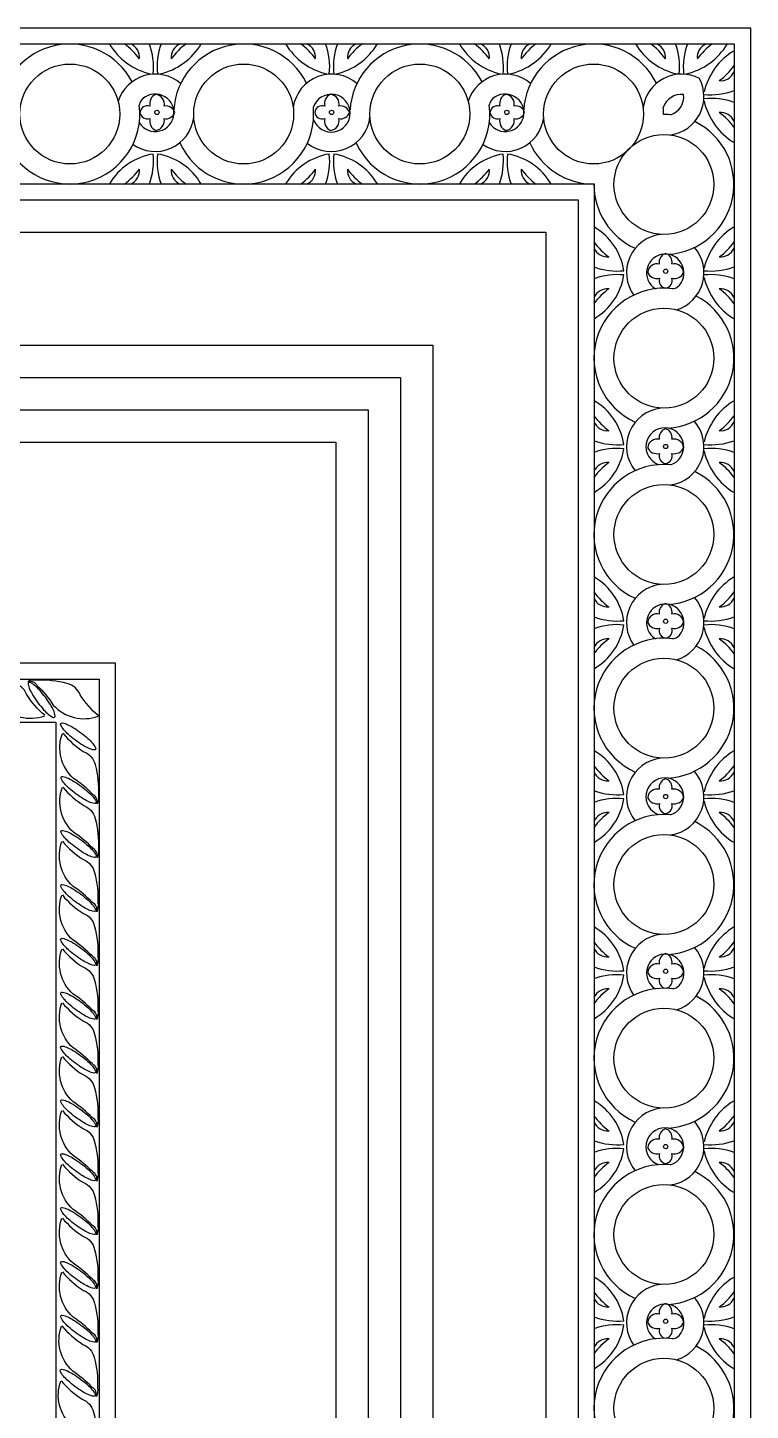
# Model space of a CAD drawing. Extents: x 110 to 913, y 736 to 1269.
# Drawn here: x 776.6 to 910.8, y 1010.1 to 1266.9 of the extents above; entities that cross this region are included whole.
import ezdxf

# ---------------------------------------------------------------- set-up
doc = ezdxf.new("R2010")
doc.units = 0
doc.header["$LTSCALE"] = 10
doc.header["$MEASUREMENT"] = 0
for name, color, linetype in [('3', 3, 'CONTINUOUS'), ('4', 4, 'CONTINUOUS'), ('7', 7, 'CONTINUOUS')]:
    doc.layers.add(name, color=color, linetype=linetype)

msp = doc.modelspace()

# ---------------------------------------------------------------- linework, layer by layer
at = {"layer": '3'}
for points in [[(248.39, 1263.87), (907.81, 1263.87), (907.81, 789.76)], [(248.39, 1237.87), (881.81, 1237.87), (881.81, 789.76)], [(248.39, 1234.87), (878.81, 1234.87), (878.81, 789.76)], [(248.39, 1207.87), (851.81, 1207.87), (851.81, 789.76)], [(248.39, 1201.87), (845.81, 1201.87), (845.81, 789.76)], [(248.39, 1195.87), (839.81, 1195.87), (839.81, 789.76)], [(248.39, 1145.87), (789.81, 1145.87), (789.81, 789.76)], [(248.39, 1137.87), (781.81, 1137.87), (781.81, 789.76)]]:
    msp.add_lwpolyline(points, dxfattribs=at)
for points in [[(779.76, 1139.15, -0.082769), (776.33, 1143.06, 0.248924), (773.93, 1145.14, 0.078105), (768.26, 1145.75, 0.148339), (766.63, 1145.55, -0.336371), (768.38, 1144.73, -0.0548), (771.36, 1141.15, 0.305815), (779.72, 1139.07)], [(789.72, 1139.07, -0.082769), (786.29, 1142.98, 0.248924), (783.89, 1145.06, 0.078105), (778.22, 1145.67, 0.148339), (776.59, 1145.46, -0.336371), (778.34, 1144.65, -0.0548), (781.32, 1141.06, 0.305815), (789.67, 1138.99)], [(783.09, 1135.82, 0.082769), (787, 1132.39, -0.248924), (789.08, 1129.99, -0.078105), (789.69, 1124.32, -0.148339), (789.48, 1122.69, 0.336371), (788.67, 1124.45, 0.0548), (785.08, 1127.42, -0.305815), (783, 1135.78)], [(783.09, 1125.82, 0.082769), (787, 1122.39, -0.248924), (789.08, 1119.99, -0.078105), (789.69, 1114.32, -0.148339), (789.48, 1112.69, 0.336371), (788.67, 1114.45, 0.0548), (785.08, 1117.42, -0.305815), (783, 1125.78)], [(783, 1115.78, 0.082769), (786.92, 1112.35, -0.248924), (788.99, 1109.95, -0.078105), (789.6, 1104.28, -0.148339), (789.4, 1102.65, 0.336371), (788.59, 1104.4, 0.0548), (785, 1107.38, -0.305815), (782.92, 1115.74)], [(783, 1105.78, 0.082769), (786.92, 1102.35, -0.248924), (788.99, 1099.95, -0.078105), (789.6, 1094.28, -0.148339), (789.4, 1092.65, 0.336371), (788.59, 1094.4, 0.0548), (785, 1097.38, -0.305815), (782.92, 1105.74)], [(783, 1095.78, 0.082769), (786.92, 1092.35, -0.248924), (788.99, 1089.95, -0.078105), (789.6, 1084.28, -0.148339), (789.4, 1082.65, 0.336371), (788.59, 1084.4, 0.0548), (785, 1087.38, -0.305815), (782.92, 1095.74)], [(783, 1085.78, 0.082769), (786.92, 1082.35, -0.248924), (788.99, 1079.95, -0.078105), (789.6, 1074.28, -0.148339), (789.4, 1072.65, 0.336371), (788.59, 1074.4, 0.0548), (785, 1077.38, -0.305815), (782.92, 1085.74)], [(783, 1075.78, 0.082769), (786.92, 1072.35, -0.248924), (788.99, 1069.95, -0.078105), (789.6, 1064.28, -0.148339), (789.4, 1062.65, 0.336371), (788.59, 1064.4, 0.0548), (785, 1067.38, -0.305815), (782.92, 1075.74)], [(783, 1065.78, 0.082769), (786.92, 1062.35, -0.248924), (788.99, 1059.95, -0.078105), (789.6, 1054.28, -0.148339), (789.4, 1052.65, 0.336371), (788.59, 1054.4, 0.0548), (785, 1057.38, -0.305815), (782.92, 1065.74)], [(783, 1055.78, 0.082769), (786.92, 1052.35, -0.248924), (788.99, 1049.95, -0.078105), (789.6, 1044.28, -0.148339), (789.4, 1042.65, 0.336371), (788.59, 1044.4, 0.0548), (785, 1047.38, -0.305815), (782.92, 1055.74)], [(783, 1045.78, 0.082769), (786.92, 1042.35, -0.248924), (788.99, 1039.95, -0.078105), (789.6, 1034.28, -0.148339), (789.4, 1032.65, 0.336371), (788.59, 1034.4, 0.0548), (785, 1037.38, -0.305815), (782.92, 1045.74)], [(783, 1035.78, 0.082769), (786.92, 1032.35, -0.248924), (788.99, 1029.95, -0.078105), (789.6, 1024.28, -0.148339), (789.4, 1022.65, 0.336371), (788.59, 1024.4, 0.0548), (785, 1027.38, -0.305815), (782.92, 1035.74)], [(782.92, 1025.74, 0.082769), (786.83, 1022.31, -0.248924), (788.91, 1019.91, -0.078105), (789.52, 1014.24, -0.148339), (789.32, 1012.61, 0.336371), (788.5, 1014.36, 0.0548), (784.92, 1017.34, -0.305815), (782.84, 1025.7)], [(782.79, 1015.56, 0.082769), (786.7, 1012.13, -0.248924), (788.78, 1009.73, -0.078105), (789.39, 1004.06, -0.148339), (789.19, 1002.43, 0.336371), (788.37, 1004.18, 0.0548), (784.79, 1007.16, -0.305815), (782.71, 1015.51)]]:
    msp.add_lwpolyline(points, format="xyb", dxfattribs=at)
for points in [[(776.75, 1145.22, 0.280919), (776.65, 1144.96, 0.066421), (776.97, 1143.91, 0.030503), (777.54, 1142.86, 0.022024), (778.47, 1141.49, 0.022024), (779.52, 1140.2, 0.030503), (780.37, 1139.36, 0.066421), (781.29, 1138.76, 0.280919), (781.56, 1138.78, 0.280919), (781.67, 1139.04, 0.066421), (781.34, 1140.09, 0.030503), (780.78, 1141.14, 0.022024), (779.84, 1142.51, 0.022024), (778.79, 1143.8, 0.030503), (777.94, 1144.64, 0.066421), (777.03, 1145.25, 0.280919)], [(789.16, 1132.81, -0.280919), (788.9, 1132.71, -0.066421), (787.85, 1133.03, -0.030503), (786.8, 1133.6, -0.022024), (785.43, 1134.53, -0.022024), (784.14, 1135.58, -0.030503), (783.3, 1136.44, -0.066421), (782.69, 1137.35, -0.280919), (782.72, 1137.63, -0.280919), (782.98, 1137.73, -0.066421), (784.02, 1137.41, -0.030503), (785.08, 1136.84, -0.022024), (786.45, 1135.91, -0.022024), (787.73, 1134.86, -0.030503), (788.58, 1134, -0.066421), (789.18, 1133.09, -0.280919)], [(789.24, 1122.86, -0.280919), (788.98, 1122.75, -0.066421), (787.93, 1123.07, -0.030503), (786.88, 1123.64, -0.022024), (785.51, 1124.57, -0.022024), (784.22, 1125.62, -0.030503), (783.38, 1126.48, -0.066421), (782.77, 1127.39, -0.280919), (782.8, 1127.67, -0.280919), (783.06, 1127.77, -0.066421), (784.11, 1127.45, -0.030503), (785.16, 1126.88, -0.022024), (786.53, 1125.95, -0.022024), (787.82, 1124.9, -0.030503), (788.66, 1124.05, -0.066421), (789.26, 1123.13, -0.280919)], [(789.24, 1112.86, -0.280919), (788.98, 1112.75, -0.066421), (787.93, 1113.07, -0.030503), (786.88, 1113.64, -0.022024), (785.51, 1114.57, -0.022024), (784.22, 1115.62, -0.030503), (783.38, 1116.48, -0.066421), (782.77, 1117.39, -0.280919), (782.8, 1117.67, -0.280919), (783.06, 1117.77, -0.066421), (784.11, 1117.45, -0.030503), (785.16, 1116.88, -0.022024), (786.53, 1115.95, -0.022024), (787.82, 1114.9, -0.030503), (788.66, 1114.05, -0.066421), (789.26, 1113.13, -0.280919)], [(789.16, 1102.81, -0.280919), (788.9, 1102.71, -0.066421), (787.85, 1103.03, -0.030503), (786.8, 1103.6, -0.022024), (785.43, 1104.53, -0.022024), (784.14, 1105.58, -0.030503), (783.3, 1106.44, -0.066421), (782.69, 1107.35, -0.280919), (782.72, 1107.63, -0.280919), (782.98, 1107.73, -0.066421), (784.02, 1107.41, -0.030503), (785.08, 1106.84, -0.022024), (786.45, 1105.91, -0.022024), (787.73, 1104.86, -0.030503), (788.58, 1104, -0.066421), (789.18, 1103.09, -0.280919)], [(789.16, 1092.81, -0.280919), (788.9, 1092.71, -0.066421), (787.85, 1093.03, -0.030503), (786.8, 1093.6, -0.022024), (785.43, 1094.53, -0.022024), (784.14, 1095.58, -0.030503), (783.3, 1096.44, -0.066421), (782.69, 1097.35, -0.280919), (782.72, 1097.63, -0.280919), (782.98, 1097.73, -0.066421), (784.02, 1097.41, -0.030503), (785.08, 1096.84, -0.022024), (786.45, 1095.91, -0.022024), (787.73, 1094.86, -0.030503), (788.58, 1094, -0.066421), (789.18, 1093.09, -0.280919)], [(789.16, 1082.81, -0.280919), (788.9, 1082.71, -0.066421), (787.85, 1083.03, -0.030503), (786.8, 1083.6, -0.022024), (785.43, 1084.53, -0.022024), (784.14, 1085.58, -0.030503), (783.3, 1086.44, -0.066421), (782.69, 1087.35, -0.280919), (782.72, 1087.63, -0.280919), (782.98, 1087.73, -0.066421), (784.02, 1087.41, -0.030503), (785.08, 1086.84, -0.022024), (786.45, 1085.91, -0.022024), (787.73, 1084.86, -0.030503), (788.58, 1084, -0.066421), (789.18, 1083.09, -0.280919)], [(789.16, 1072.81, -0.280919), (788.9, 1072.71, -0.066421), (787.85, 1073.03, -0.030503), (786.8, 1073.6, -0.022024), (785.43, 1074.53, -0.022024), (784.14, 1075.58, -0.030503), (783.3, 1076.44, -0.066421), (782.69, 1077.35, -0.280919), (782.72, 1077.63, -0.280919), (782.98, 1077.73, -0.066421), (784.02, 1077.41, -0.030503), (785.08, 1076.84, -0.022024), (786.45, 1075.91, -0.022024), (787.73, 1074.86, -0.030503), (788.58, 1074, -0.066421), (789.18, 1073.09, -0.280919)], [(789.16, 1062.81, -0.280919), (788.9, 1062.71, -0.066421), (787.85, 1063.03, -0.030503), (786.8, 1063.6, -0.022024), (785.43, 1064.53, -0.022024), (784.14, 1065.58, -0.030503), (783.3, 1066.44, -0.066421), (782.69, 1067.35, -0.280919), (782.72, 1067.63, -0.280919), (782.98, 1067.73, -0.066421), (784.02, 1067.41, -0.030503), (785.08, 1066.84, -0.022024), (786.45, 1065.91, -0.022024), (787.73, 1064.86, -0.030503), (788.58, 1064, -0.066421), (789.18, 1063.09, -0.280919)], [(789.16, 1052.81, -0.280919), (788.9, 1052.71, -0.066421), (787.85, 1053.03, -0.030503), (786.8, 1053.6, -0.022024), (785.43, 1054.53, -0.022024), (784.14, 1055.58, -0.030503), (783.3, 1056.44, -0.066421), (782.69, 1057.35, -0.280919), (782.72, 1057.63, -0.280919), (782.98, 1057.73, -0.066421), (784.02, 1057.41, -0.030503), (785.08, 1056.84, -0.022024), (786.45, 1055.91, -0.022024), (787.73, 1054.86, -0.030503), (788.58, 1054, -0.066421), (789.18, 1053.09, -0.280919)], [(789.16, 1042.81, -0.280919), (788.9, 1042.71, -0.066421), (787.85, 1043.03, -0.030503), (786.8, 1043.6, -0.022024), (785.43, 1044.53, -0.022024), (784.14, 1045.58, -0.030503), (783.3, 1046.44, -0.066421), (782.69, 1047.35, -0.280919), (782.72, 1047.63, -0.280919), (782.98, 1047.73, -0.066421), (784.02, 1047.41, -0.030503), (785.08, 1046.84, -0.022024), (786.45, 1045.91, -0.022024), (787.73, 1044.86, -0.030503), (788.58, 1044, -0.066421), (789.18, 1043.09, -0.280919)], [(789.16, 1032.81, -0.280919), (788.9, 1032.71, -0.066421), (787.85, 1033.03, -0.030503), (786.8, 1033.6, -0.022024), (785.43, 1034.53, -0.022024), (784.14, 1035.58, -0.030503), (783.3, 1036.44, -0.066421), (782.69, 1037.35, -0.280919), (782.72, 1037.63, -0.280919), (782.98, 1037.73, -0.066421), (784.02, 1037.41, -0.030503), (785.08, 1036.84, -0.022024), (786.45, 1035.91, -0.022024), (787.73, 1034.86, -0.030503), (788.58, 1034, -0.066421), (789.18, 1033.09, -0.280919)], [(789.16, 1022.81, -0.280919), (788.9, 1022.71, -0.066421), (787.85, 1023.03, -0.030503), (786.8, 1023.6, -0.022024), (785.43, 1024.53, -0.022024), (784.14, 1025.58, -0.030503), (783.3, 1026.44, -0.066421), (782.69, 1027.35, -0.280919), (782.72, 1027.63, -0.280919), (782.98, 1027.73, -0.066421), (784.02, 1027.41, -0.030503), (785.08, 1026.84, -0.022024), (786.45, 1025.91, -0.022024), (787.73, 1024.86, -0.030503), (788.58, 1024, -0.066421), (789.18, 1023.09, -0.280919)], [(789.08, 1012.77, -0.280919), (788.82, 1012.67, -0.066421), (787.77, 1012.99, -0.030503), (786.71, 1013.56, -0.022024), (785.34, 1014.49, -0.022024), (784.06, 1015.54, -0.030503), (783.22, 1016.39, -0.066421), (782.61, 1017.31, -0.280919), (782.64, 1017.58, -0.280919), (782.9, 1017.69, -0.066421), (783.94, 1017.37, -0.030503), (785, 1016.8, -0.022024), (786.37, 1015.87, -0.022024), (787.65, 1014.82, -0.030503), (788.5, 1013.96, -0.066421), (789.1, 1013.05, -0.280919)]]:
    msp.add_lwpolyline(points, format="xyb", close=True, dxfattribs=at)
for centre, radius in [((784.4, 1250.83), 9.28), ((816.68, 1250.83), 9.28), ((849.42, 1250.83), 9.28), ((881.69, 1250.83), 9.28), ((800.56, 1251.14), 0.4), ((833.02, 1251.14), 0.4), ((865.57, 1251.14), 0.4), ((894.76, 1237.75), 9.28), ((895.08, 1221.63), 0.4), ((894.76, 1205.48), 9.28), ((895.08, 1189.08), 0.4), ((894.76, 1172.74), 9.28), ((895.08, 1156.62), 0.4), ((894.76, 1140.47), 9.28), ((895.08, 1124.07), 0.4), ((894.76, 1107.73), 9.28), ((895.08, 1091.61), 0.4), ((894.76, 1075.46), 9.28), ((895.08, 1059.06), 0.4), ((894.76, 1042.72), 9.28), ((895.08, 1026.6), 0.4), ((894.76, 1010.45), 9.28)]:
    msp.add_circle(centre, radius, dxfattribs=at)
for centre, radius, start, end in [((784.4, 1250.83), 13, 27.4099, 176.6486), ((802.07, 1270.01), 12.02, 210.7907, 257.1824), ((787.68, 1254.22), 11.82, 35.4216, 54.6077), ((794.55, 1261.33), 2.77, 354.7216, 65.8168), ((787.46, 1259.57), 12.47, 354.1276, 20.1297), ((813.07, 1259.57), 12.47, 159.8703, 185.8724), ((798.46, 1270.01), 12.02, 282.8176, 329.2093), ((805.98, 1261.33), 2.77, 114.1832, 185.2784), ((812.85, 1254.22), 11.82, 125.3923, 144.5784), ((816.68, 1250.83), 13, 26.1041, 176.6486), ((834.81, 1270.01), 12.02, 210.7907, 257.1824), ((820.42, 1254.22), 11.82, 35.4216, 54.6077), ((827.29, 1261.33), 2.77, 354.7216, 65.8168), ((820.19, 1259.57), 12.47, 354.1276, 20.1297), ((845.81, 1259.57), 12.47, 159.8703, 185.8724), ((831.19, 1270.01), 12.02, 282.8176, 329.2093), ((838.71, 1261.33), 2.77, 114.1832, 185.2784), ((845.58, 1254.22), 11.82, 125.3923, 144.5784), ((849.42, 1250.83), 13, 27.4099, 176.6486), ((867.08, 1270.01), 12.02, 210.7907, 257.1824), ((852.69, 1254.22), 11.82, 35.4216, 54.6077), ((859.56, 1261.33), 2.77, 354.7216, 65.8168), ((852.47, 1259.57), 12.47, 354.1276, 20.1297), ((878.08, 1259.57), 12.47, 159.8703, 185.8724), ((863.47, 1270.01), 12.02, 282.8176, 329.2093), ((870.99, 1261.33), 2.77, 114.1832, 185.2784), ((877.86, 1254.22), 11.82, 125.3923, 144.5784), ((881.69, 1250.83), 13, 26.1041, 176.6486), ((899.82, 1270.01), 12.02, 210.7907, 257.1824), ((885.43, 1254.22), 11.82, 35.4216, 54.6077), ((892.3, 1261.33), 2.77, 354.7216, 65.8168), ((885.21, 1259.57), 12.47, 354.1276, 20.1297), ((910.82, 1259.57), 12.47, 159.8703, 185.8724), ((896.21, 1270.01), 12.02, 282.8176, 329.2093), ((903.72, 1261.33), 2.77, 114.1832, 185.2784), ((910.59, 1254.22), 11.82, 125.3923, 144.5784), ((913.95, 1252.27), 12.02, 120.7907, 167.1824), ((898.16, 1266.66), 11.82, 305.4216, 324.6077), ((905.27, 1259.79), 2.77, 264.7216, 335.8168), ((800.26, 1251.06), 7.19, 49.0235, 162.9364), ((833, 1251.06), 7.19, 49.0235, 171.9829), ((865.27, 1251.06), 7.19, 49.0235, 162.9364), ((898.01, 1251.06), 7.19, 62.2424, 171.9829), ((895, 1254.07), 7.19, 278.0171, 27.7576), ((800.26, 1251.06), 3.48, 211.6849, 140.2199), ((800.02, 1251.96), 2.77, 151.5002, 169.7165), ((801.13, 1252.76), 1.91, 113.6645, 194.3636), ((800.18, 1252.72), 1.77, 346.5868, 83.2221), ((832.97, 1250.98), 3.51, 199.2187, 162.7424), ((833.59, 1252.76), 1.91, 113.6645, 194.3636), ((832.64, 1252.72), 1.77, 346.5868, 83.2221), ((865.27, 1251.06), 3.48, 211.6849, 140.2199), ((865.04, 1251.96), 2.77, 151.5002, 169.7165), ((866.14, 1252.76), 1.91, 113.6645, 194.3636), ((865.19, 1252.72), 1.77, 346.5868, 83.2221), ((897.98, 1250.98), 3.51, 83.1244, 162.7424), ((894.92, 1254.04), 3.51, 287.2576, 6.8756), ((903.5, 1266.88), 12.47, 264.1276, 290.1297), ((903.5, 1241.27), 12.47, 69.8703, 95.8724), ((784.4, 1250.83), 13, 204.2157, 7.2121), ((798.81, 1250.95), 1.41, 70.8129, 172.376), ((798.81, 1251.33), 1.41, 187.624, 289.1871), ((802.23, 1250.62), 1.72, 17.5326, 101.0553), ((802.23, 1251.66), 1.72, 258.9447, 342.4674), ((816.68, 1250.83), 13, 204.2157, 5.2656), ((831.27, 1250.95), 1.41, 70.8129, 172.376), ((831.27, 1251.33), 1.41, 187.624, 289.1871), ((834.69, 1250.62), 1.72, 17.5326, 101.0553), ((834.69, 1251.66), 1.72, 258.9447, 342.4674), ((849.42, 1250.83), 13, 204.2157, 7.2121), ((863.83, 1250.95), 1.41, 70.8129, 172.376), ((863.83, 1251.33), 1.41, 187.624, 289.1871), ((867.24, 1250.62), 1.72, 17.5326, 101.0553), ((867.24, 1251.66), 1.72, 258.9447, 342.4674), ((881.69, 1250.83), 13, 359.6447, 5.2656), ((894.76, 1237.75), 13, 84.7344, 90.3553), ((913.95, 1255.88), 12.02, 192.8176, 239.2093), ((905.27, 1248.36), 2.77, 24.1832, 95.2784), ((898.16, 1241.49), 11.82, 35.3923, 54.5784), ((800.26, 1251.06), 7.19, 234.0596, 353.595), ((801.13, 1249.52), 1.91, 165.6364, 246.3355), ((800.18, 1249.56), 1.77, 276.7779, 13.4132), ((833, 1251.06), 7.19, 231.3218, 353.595), ((833.59, 1249.52), 1.91, 165.6364, 246.3355), ((832.64, 1249.56), 1.77, 276.7779, 13.4132), ((865.27, 1251.06), 7.19, 234.0596, 353.595), ((866.14, 1249.52), 1.91, 165.6364, 246.3355), ((865.19, 1249.56), 1.77, 276.7779, 13.4132), ((894.76, 1237.75), 13, 273.3514, 63.8959), ((801.7, 1232.02), 11.53, 99.1387, 149.712), ((787.46, 1242.12), 12.47, 339.8703, 5.8724), ((813.07, 1242.12), 12.47, 174.1276, 200.1297), ((798.83, 1232.02), 11.53, 30.288, 80.8613), ((834.44, 1232.02), 11.53, 99.1387, 149.712), ((820.19, 1242.12), 12.47, 339.8703, 5.8724), ((845.81, 1242.12), 12.47, 174.1276, 200.1297), ((831.57, 1232.02), 11.53, 30.288, 80.8613), ((866.71, 1232.02), 11.53, 99.1387, 149.712), ((852.47, 1242.12), 12.47, 339.8703, 5.8724), ((878.08, 1242.12), 12.47, 174.1276, 200.1297), ((863.84, 1232.02), 11.53, 30.288, 80.8613), ((881.69, 1250.83), 13, 204.2157, 270.3553), ((787.68, 1247.47), 11.82, 305.3923, 324.5784), ((794.55, 1240.36), 2.77, 294.1832, 5.2784), ((805.98, 1240.36), 2.77, 174.7216, 245.8168), ((812.85, 1247.47), 11.82, 215.4216, 234.6077), ((820.42, 1247.47), 11.82, 305.3923, 324.5784), ((827.29, 1240.36), 2.77, 294.1832, 5.2784), ((838.71, 1240.36), 2.77, 174.7216, 245.8168), ((845.58, 1247.47), 11.82, 215.4216, 234.6077), ((852.69, 1247.47), 11.82, 305.3923, 324.5784), ((859.56, 1240.36), 2.77, 294.1832, 5.2784), ((870.99, 1240.36), 2.77, 174.7216, 245.8168), ((877.86, 1247.47), 11.82, 215.4216, 234.6077), ((894.76, 1237.75), 13, 179.6447, 245.7843), ((875.95, 1219.9), 11.53, 9.1387, 59.712), ((895, 1221.34), 7.19, 96.405, 215.9404), ((913.95, 1219.53), 12.02, 120.7907, 167.1824), ((891.4, 1233.92), 11.82, 215.3923, 234.5784), ((884.3, 1227.05), 2.77, 204.1832, 275.2784), ((895, 1221.34), 7.19, 287.0636, 40.9765), ((898.16, 1233.92), 11.82, 305.4216, 324.6077), ((905.27, 1227.05), 2.77, 264.7216, 335.8168), ((895, 1221.34), 3.48, 309.7801, 238.3151), ((893.5, 1221.25), 1.77, 76.5868, 173.2221), ((895.59, 1223.31), 1.72, 107.5326, 191.0553), ((894.56, 1223.31), 1.72, 348.9447, 72.4674), ((896.66, 1221.25), 1.77, 6.7779, 103.4132), ((886.06, 1234.14), 12.47, 249.8703, 275.8724), ((886.06, 1208.53), 12.47, 84.1276, 110.1297), ((875.95, 1222.77), 11.53, 300.288, 350.8613), ((893.46, 1222.2), 1.91, 203.6645, 284.3636), ((895.26, 1219.89), 1.41, 160.8129, 262.376), ((894.89, 1219.89), 1.41, 277.624, 19.1871), ((896.69, 1222.2), 1.91, 255.6364, 336.3355), ((903.5, 1234.14), 12.47, 264.1276, 290.1297), ((903.5, 1208.53), 12.47, 69.8703, 95.8724), ((913.95, 1223.14), 12.02, 192.8176, 239.2093), ((894.76, 1205.48), 13, 82.7879, 245.7843), ((884.3, 1215.62), 2.77, 84.7216, 155.8168), ((891.4, 1208.75), 11.82, 125.4216, 144.6077), ((895.9, 1221.1), 2.77, 280.2835, 298.4998), ((905.27, 1215.62), 2.77, 24.1832, 95.2784), ((898.16, 1208.75), 11.82, 35.3923, 54.5784), ((894.76, 1205.48), 13, 273.3514, 62.5901), ((875.95, 1187.63), 11.53, 9.1387, 59.712), ((913.95, 1187.26), 12.02, 120.7907, 167.1824), ((891.4, 1201.65), 11.82, 215.3923, 234.5784), ((895, 1189.06), 7.19, 96.405, 218.6782), ((898.16, 1201.65), 11.82, 305.4216, 324.6077), ((884.3, 1194.78), 2.77, 204.1832, 275.2784), ((894.92, 1189.03), 3.51, 287.2576, 250.7813), ((895.59, 1190.75), 1.72, 107.5326, 191.0553), ((894.56, 1190.75), 1.72, 348.9447, 72.4674), ((895, 1189.06), 7.19, 278.0171, 40.9765), ((905.27, 1194.78), 2.77, 264.7216, 335.8168), ((886.06, 1201.87), 12.47, 249.8703, 275.8724), ((893.5, 1188.7), 1.77, 76.5868, 173.2221), ((896.66, 1188.7), 1.77, 6.7779, 103.4132), ((903.5, 1201.87), 12.47, 264.1276, 290.1297), ((886.06, 1176.26), 12.47, 84.1276, 110.1297), ((875.95, 1190.5), 11.53, 300.288, 350.8613), ((893.46, 1189.65), 1.91, 203.6645, 284.3636), ((895.26, 1187.33), 1.41, 160.8129, 262.376), ((894.89, 1187.33), 1.41, 277.624, 19.1871), ((896.69, 1189.65), 1.91, 255.6364, 336.3355), ((903.5, 1176.26), 12.47, 69.8703, 95.8724), ((913.95, 1190.87), 12.02, 192.8176, 239.2093), ((884.3, 1183.35), 2.77, 84.7216, 155.8168), ((891.4, 1176.48), 11.82, 125.4216, 144.6077), ((894.76, 1172.74), 13, 84.7344, 245.7843), ((894.76, 1172.74), 13, 273.3514, 63.8959), ((905.27, 1183.35), 2.77, 24.1832, 95.2784), ((898.16, 1176.48), 11.82, 35.3923, 54.5784), ((875.95, 1154.89), 11.53, 9.1387, 59.712), ((895, 1156.33), 7.19, 96.405, 215.9404), ((913.95, 1154.52), 12.02, 120.7907, 167.1824), ((891.4, 1168.91), 11.82, 215.3923, 234.5784), ((884.3, 1162.04), 2.77, 204.1832, 275.2784), ((895, 1156.33), 7.19, 287.0636, 40.9765), ((898.16, 1168.91), 11.82, 305.4216, 324.6077), ((905.27, 1162.04), 2.77, 264.7216, 335.8168), ((895, 1156.33), 3.48, 309.7801, 238.3151), ((895.59, 1158.3), 1.72, 107.5326, 191.0553), ((894.56, 1158.3), 1.72, 348.9447, 72.4674), ((886.06, 1169.13), 12.47, 249.8703, 275.8724), ((886.06, 1143.52), 12.47, 84.1276, 110.1297), ((875.95, 1157.76), 11.53, 300.288, 350.8613), ((893.46, 1157.19), 1.91, 203.6645, 284.3636), ((893.5, 1156.24), 1.77, 76.5868, 173.2221), ((896.69, 1157.19), 1.91, 255.6364, 336.3355), ((896.66, 1156.24), 1.77, 6.7779, 103.4132), ((903.5, 1169.13), 12.47, 264.1276, 290.1297), ((903.5, 1143.52), 12.47, 69.8703, 95.8724), ((894.76, 1140.47), 13, 82.7879, 245.7843), ((884.3, 1150.61), 2.77, 84.7216, 155.8168), ((891.4, 1143.74), 11.82, 125.4216, 144.6077), ((895.26, 1154.88), 1.41, 160.8129, 262.376), ((894.89, 1154.88), 1.41, 277.624, 19.1871), ((895.9, 1156.09), 2.77, 280.2835, 298.4998), ((913.95, 1158.13), 12.02, 192.8176, 239.2093), ((905.27, 1150.61), 2.77, 24.1832, 95.2784), ((898.16, 1143.74), 11.82, 35.3923, 54.5784), ((894.76, 1140.47), 13, 273.3514, 62.5901), ((875.95, 1122.62), 11.53, 9.1387, 59.712), ((913.95, 1122.25), 12.02, 120.7907, 167.1824), ((895, 1124.05), 7.19, 96.405, 218.6782), ((891.4, 1136.64), 11.82, 215.3923, 234.5784), ((884.3, 1129.77), 2.77, 204.1832, 275.2784), ((894.92, 1124.02), 3.51, 287.2576, 250.7813), ((895, 1124.05), 7.19, 278.0171, 40.9765), ((898.16, 1136.64), 11.82, 305.4216, 324.6077), ((905.27, 1129.77), 2.77, 264.7216, 335.8168), ((886.06, 1136.86), 12.47, 249.8703, 275.8724), ((893.5, 1123.69), 1.77, 76.5868, 173.2221), ((895.59, 1125.74), 1.72, 107.5326, 191.0553), ((894.56, 1125.74), 1.72, 348.9447, 72.4674), ((896.66, 1123.69), 1.77, 6.7779, 103.4132), ((903.5, 1136.86), 12.47, 264.1276, 290.1297), ((886.06, 1111.25), 12.47, 84.1276, 110.1297), ((875.95, 1125.49), 11.53, 300.288, 350.8613), ((893.46, 1124.64), 1.91, 203.6645, 284.3636), ((895.26, 1122.32), 1.41, 160.8129, 262.376), ((894.89, 1122.32), 1.41, 277.624, 19.1871), ((896.69, 1124.64), 1.91, 255.6364, 336.3355), ((903.5, 1111.25), 12.47, 69.8703, 95.8724), ((913.95, 1125.86), 12.02, 192.8176, 239.2093), ((884.3, 1118.34), 2.77, 84.7216, 155.8168), ((891.4, 1111.47), 11.82, 125.4216, 144.6077), ((894.76, 1107.73), 13, 84.7344, 245.7843), ((905.27, 1118.34), 2.77, 24.1832, 95.2784), ((898.16, 1111.47), 11.82, 35.3923, 54.5784), ((894.76, 1107.73), 13, 273.3514, 63.8959), ((875.95, 1089.88), 11.53, 9.1387, 59.712), ((913.95, 1089.51), 12.02, 120.7907, 167.1824), ((891.4, 1103.9), 11.82, 215.3923, 234.5784), ((895, 1091.32), 7.19, 96.405, 215.9404), ((898.16, 1103.9), 11.82, 305.4216, 324.6077), ((884.3, 1097.03), 2.77, 204.1832, 275.2784), ((895, 1091.32), 3.48, 309.7801, 238.3151), ((895.59, 1093.28), 1.72, 107.5326, 191.0553), ((894.56, 1093.28), 1.72, 348.9447, 72.4674), ((895, 1091.32), 7.19, 287.0636, 40.9765), ((905.27, 1097.03), 2.77, 264.7216, 335.8168), ((886.06, 1104.12), 12.47, 249.8703, 275.8724), ((893.5, 1091.23), 1.77, 76.5868, 173.2221), ((896.66, 1091.23), 1.77, 6.7779, 103.4132), ((903.5, 1104.12), 12.47, 264.1276, 290.1297), ((886.06, 1078.51), 12.47, 84.1276, 110.1297), ((875.95, 1092.75), 11.53, 300.288, 350.8613), ((893.46, 1092.18), 1.91, 203.6645, 284.3636), ((895.26, 1089.87), 1.41, 160.8129, 262.376), ((894.89, 1089.87), 1.41, 277.624, 19.1871), ((896.69, 1092.18), 1.91, 255.6364, 336.3355), ((903.5, 1078.51), 12.47, 69.8703, 95.8724), ((913.95, 1093.12), 12.02, 192.8176, 239.2093), ((894.76, 1075.46), 13, 82.7879, 245.7843), ((884.3, 1085.6), 2.77, 84.7216, 155.8168), ((891.4, 1078.73), 11.82, 125.4216, 144.6077), ((894.76, 1075.46), 13, 273.3514, 62.5901), ((895.9, 1091.08), 2.77, 280.2835, 298.4998), ((905.27, 1085.6), 2.77, 24.1832, 95.2784), ((898.16, 1078.73), 11.82, 35.3923, 54.5784), ((875.95, 1057.61), 11.53, 9.1387, 59.712), ((895, 1059.04), 7.19, 96.405, 218.6782), ((913.95, 1057.24), 12.02, 120.7907, 167.1824), ((891.4, 1071.63), 11.82, 215.3923, 234.5784), ((884.3, 1064.76), 2.77, 204.1832, 275.2784), ((895, 1059.04), 7.19, 278.0171, 40.9765), ((898.16, 1071.63), 11.82, 305.4216, 324.6077), ((905.27, 1064.76), 2.77, 264.7216, 335.8168), ((894.92, 1059.01), 3.51, 287.2576, 250.7813), ((895.59, 1060.73), 1.72, 107.5326, 191.0553), ((894.56, 1060.73), 1.72, 348.9447, 72.4674), ((886.06, 1071.85), 12.47, 249.8703, 275.8724), ((886.06, 1046.24), 12.47, 84.1276, 110.1297), ((875.95, 1060.48), 11.53, 300.288, 350.8613), ((893.46, 1059.63), 1.91, 203.6645, 284.3636), ((893.5, 1058.68), 1.77, 76.5868, 173.2221), ((896.69, 1059.63), 1.91, 255.6364, 336.3355), ((896.66, 1058.68), 1.77, 6.7779, 103.4132), ((903.5, 1071.85), 12.47, 264.1276, 290.1297), ((903.5, 1046.24), 12.47, 69.8703, 95.8724), ((913.95, 1060.85), 12.02, 192.8176, 239.2093), ((884.3, 1053.33), 2.77, 84.7216, 155.8168), ((891.4, 1046.46), 11.82, 125.4216, 144.6077), ((894.76, 1042.72), 13, 84.7344, 245.7843), ((895.26, 1057.31), 1.41, 160.8129, 262.376), ((894.89, 1057.31), 1.41, 277.624, 19.1871), ((905.27, 1053.33), 2.77, 24.1832, 95.2784), ((898.16, 1046.46), 11.82, 35.3923, 54.5784), ((894.76, 1042.72), 13, 273.3514, 63.8959), ((875.95, 1024.87), 11.53, 9.1387, 59.712), ((895, 1026.31), 7.19, 96.405, 215.9404), ((913.95, 1024.5), 12.02, 120.7907, 167.1824), ((891.4, 1038.89), 11.82, 215.3923, 234.5784), ((884.3, 1032.02), 2.77, 204.1832, 275.2784), ((895.59, 1028.27), 1.72, 107.5326, 191.0553), ((894.56, 1028.27), 1.72, 348.9447, 72.4674), ((895, 1026.31), 7.19, 287.0636, 40.9765), ((898.16, 1038.89), 11.82, 305.4216, 324.6077), ((905.27, 1032.02), 2.77, 264.7216, 335.8168), ((886.06, 1039.11), 12.47, 249.8703, 275.8724), ((895, 1026.31), 3.48, 309.7801, 238.3151), ((893.5, 1026.22), 1.77, 76.5868, 173.2221), ((896.66, 1026.22), 1.77, 6.7779, 103.4132), ((903.5, 1039.11), 12.47, 264.1276, 290.1297), ((886.06, 1013.5), 12.47, 84.1276, 110.1297), ((875.95, 1027.74), 11.53, 300.288, 350.8613), ((893.46, 1027.17), 1.91, 203.6645, 284.3636), ((895.26, 1024.86), 1.41, 160.8129, 262.376), ((894.89, 1024.86), 1.41, 277.624, 19.1871), ((896.69, 1027.17), 1.91, 255.6364, 336.3355), ((903.5, 1013.5), 12.47, 69.8703, 95.8724), ((913.95, 1028.11), 12.02, 192.8176, 239.2093), ((894.76, 1010.45), 13, 82.7879, 245.7843), ((884.3, 1020.59), 2.77, 84.7216, 155.8168), ((891.4, 1013.72), 11.82, 125.4216, 144.6077), ((895.9, 1026.07), 2.77, 280.2835, 298.4998), ((905.27, 1020.59), 2.77, 24.1832, 95.2784), ((898.16, 1013.72), 11.82, 35.3923, 54.5784), ((894.76, 1010.45), 13, 273.3514, 62.5901)]:
    msp.add_arc(centre, radius, start, end, dxfattribs=at)
at = {"layer": '4'}
msp.add_lwpolyline([(248.39, 1266.87), (910.81, 1266.87), (910.81, 789.76)], dxfattribs=at)
at = {"layer": '7'}
for points in [[(248.39, 1228.87), (872.81, 1228.87), (872.81, 789.76)], [(248.39, 1189.87), (833.81, 1189.87), (833.81, 789.76)], [(248.39, 1148.87), (792.81, 1148.87), (792.81, 789.76)]]:
    msp.add_lwpolyline(points, dxfattribs=at)

doc.saveas('drawing.dxf')
